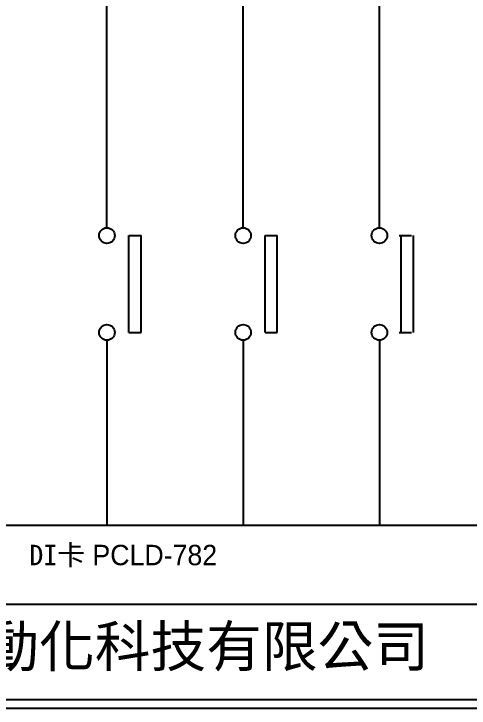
# Model space of a CAD drawing. Extents: x 627 to 914, y 3 to 207.
# Drawn here: x 694.8 to 761.7, y 3 to 105 of the extents above; entities that cross this region are included whole.
import ezdxf

# ---------------------------------------------------------------- set-up
doc = ezdxf.new("R2010")
doc.units = 0
doc.layers.get('0').update_dxf_attribs({"linetype": 'CONTINUOUS'})
doc.layers.add('圖框層', color=7, linetype='CONTINUOUS')
doc.layers.add('標尺寸層', color=3, linetype='CONTINUOUS')
doc.styles.add('STSL', font='kaiu.ttf')

msp = doc.modelspace()

# ---------------------------------------------------------------- linework, layer by layer
at = {"layer": '圖框層', "color": 7}
for p, q in [((628.45, 18.25), (912.95, 18.25)), ((628.45, 4.25), (912.95, 4.25)), ((627.2, 3), (914.2, 3))]:
    msp.add_line(p, q, dxfattribs=at)
at = {"layer": '標尺寸層'}
for p, q in [((708.5, 73.57), (708.5, 110.01)), ((728.52, 73.57), (728.52, 110.01)), ((748.54, 73.57), (748.54, 110.01)), ((711.71, 72.42), (713.51, 72.42)), ((731.73, 72.42), (733.53, 72.42)), ((751.45, 72.42), (753.24, 72.42)), ((711.71, 58.19), (713.51, 58.19)), ((731.73, 58.19), (733.53, 58.19)), ((751.45, 58.19), (753.24, 58.19)), ((708.5, 57.04), (708.5, 29.88)), ((728.52, 57.04), (728.52, 29.88)), ((748.54, 57.04), (748.54, 29.88))]:
    msp.add_line(p, q, dxfattribs=at)
at = {"layer": '標尺寸層', "color": 7}
for p, q in [((711.71, 58.19), (711.71, 72.42)), ((713.51, 58.19), (713.51, 72.42)), ((731.73, 58.19), (731.73, 72.42)), ((733.53, 58.19), (733.53, 72.42)), ((751.75, 58.19), (751.75, 72.42)), ((753.55, 58.19), (753.55, 72.42)), ((632.25, 29.88), (910.12, 29.88))]:
    msp.add_line(p, q, dxfattribs=at)
for centre in [(708.5, 72.42), (728.52, 72.42), (748.54, 72.42), (708.5, 58.19), (728.52, 58.19), (748.54, 58.19)]:
    msp.add_circle(centre, 1.15, dxfattribs=at)

# ---------------------------------------------------------------- texts
at = {"insert": (697.11, 26.99), "char_height": 3, "width": 58.8246, "attachment_point": 1}
msp.add_mtext('DI{\\fPMingLiU|b0|i0|c136|p18;卡 PCLD-782}', dxfattribs=at)
at = {"layer": '圖框層', "color": 4, "style": 'STSL'}
msp.add_text('泓陞自動化科技有限公司', height=6, dxfattribs=at).set_placement((665.8, 9.08))

doc.saveas('drawing.dxf')
